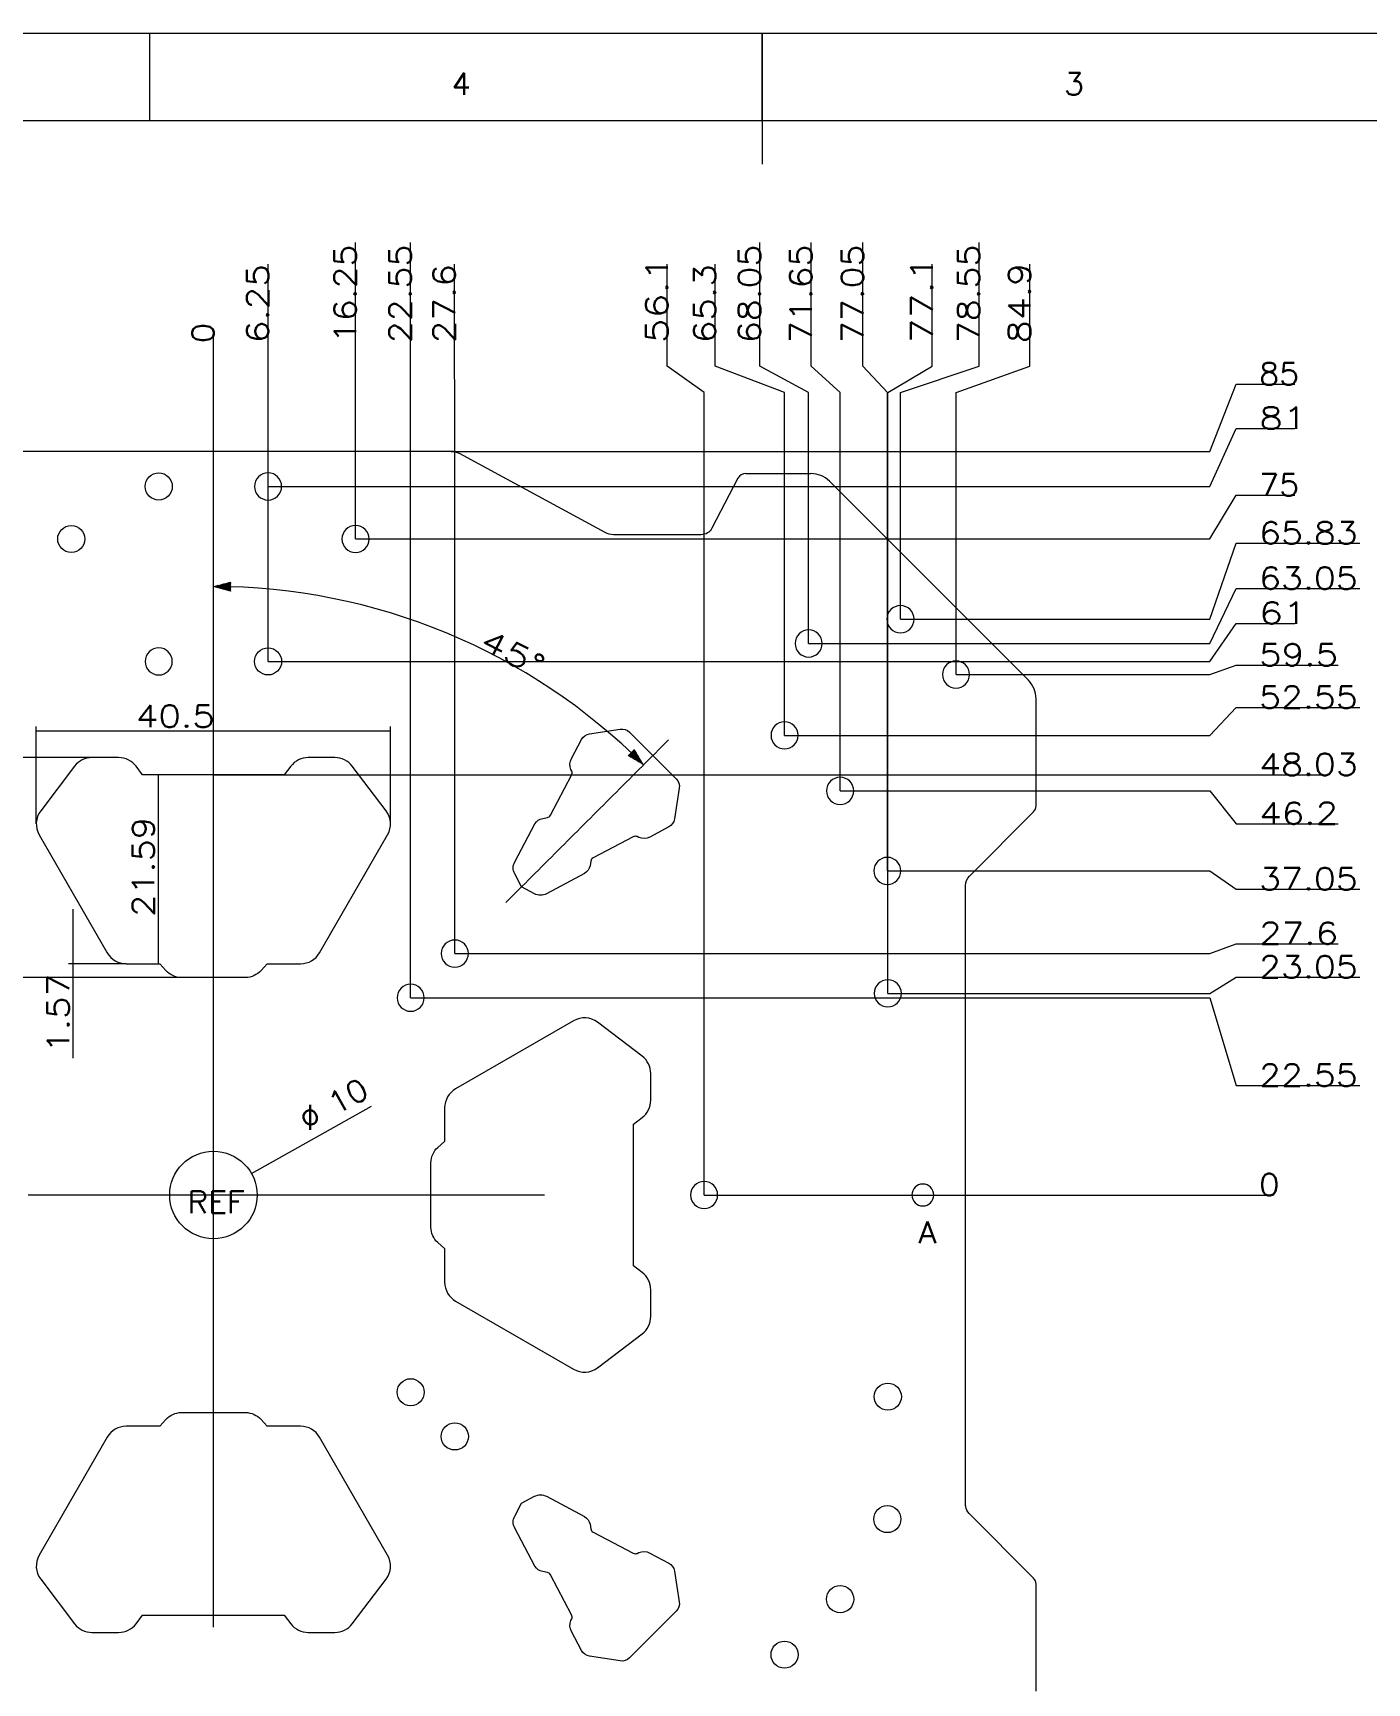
# Model space of a CAD drawing. Header units: millimetres. Extents: x 0 to 420, y 0 to 297.
# Drawn here: x 126.6 to 279.2, y 108.4 to 297 of the extents above; entities that cross this region are included whole.
import ezdxf

# ---------------------------------------------------------------- set-up
doc = ezdxf.new("R2010")
doc.units = ezdxf.units.MM
doc.layers.add('1', color=7, linetype='CONTINUOUS')
doc.styles.add('blockfont', font='simplex.shx')
doc.dimstyles.get("Standard").update_dxf_attribs({"dimtxt": 0.18, "dimasz": 0.18, "dimexe": 0.18, "dimexo": 0.0625, "dimgap": 0.09, "dimtad": 0, "dimtih": 1, "dimtoh": 1, "dimdec": 4, "dimzin": 0, "dimdsep": 46, "dimtxsty": 'Standard', "dimcen": 0.09, "dimadec": 0, "dimazin": 0, "dimtfac": 1, "dimtdec": 4, "dimtofl": 0, "dimtmove": 0, "dimatfit": 3, "dimfxl": 1, "dimtolj": 1, "dimtzin": 0, "dimarcsym": 0})

# ---------------------------------------------------------------- blocks, each defined once
blk = doc.blocks.new('DimnDraft3D11')
at = {"layer": '1', "color": 18, "linetype": 'CONTINUOUS', "lineweight": 13, "insert": (144.313093, 162.100478), "char_height": 2.5, "attachment_point": 7, "line_spacing_factor": 0.753012, "style": 'blockfont'}
blk.add_mtext('\\W1.0535;REF', dxfattribs=at)
blk = doc.blocks.new('DimnDraft3D2')
at = {"layer": '1', "color": 18, "linetype": 'CONTINUOUS', "lineweight": 13}
for p, q in [((261.204471, 249.15777), (264.204471, 256.844703)), ((264.204471, 256.844703), (270.902388, 256.844703)), ((174.462273, 249.15777), (261.204471, 249.15777))]:
    blk.add_line(p, q, dxfattribs=at)
at = {"layer": '1', "color": 18, "linetype": 'CONTINUOUS', "lineweight": 13, "insert": (266.829471, 256.787411), "char_height": 2.5, "attachment_point": 7, "line_spacing_factor": 0.753012, "style": 'blockfont'}
blk.add_mtext('\\W1.0642;85', dxfattribs=at)
blk = doc.blocks.new('DimnDraft3D3')
at = {"layer": '1', "color": 18, "linetype": 'CONTINUOUS', "lineweight": 13}
blk.add_line((140.960061, 212.190295), (140.960061, 190.596967), dxfattribs=at)
for points in [[(140.960061, 212.190295), (141.49596, 210.190297), (140.424163, 210.190293), (140.960061, 212.190295)], [(140.960061, 190.596967), (140.424163, 192.596965), (141.49596, 192.596969), (140.960061, 190.596967)]]:
    blk.add_solid(points, dxfattribs=at)
at = {"layer": '1', "color": 18, "linetype": 'CONTINUOUS', "lineweight": 13, "insert": (140.517353, 195.958735), "char_height": 2.5, "attachment_point": 7, "rotation": 90, "line_spacing_factor": 0.753012, "style": 'blockfont'}
blk.add_mtext('\\W1.1828;21.59', dxfattribs=at)
blk = doc.blocks.new('DimnDraft3D5')
at = {"layer": '1', "color": 18, "linetype": 'CONTINUOUS', "lineweight": 13}
for p, q in [((215.628876, 258.913859), (215.628876, 273.033651)), ((218.924026, 255.913859), (215.628876, 258.913859)), ((218.924026, 210.35777), (218.924026, 255.913859))]:
    blk.add_line(p, q, dxfattribs=at)
at = {"layer": '1', "color": 18, "linetype": 'CONTINUOUS', "lineweight": 13, "insert": (215.686167, 261.538859), "char_height": 2.5, "attachment_point": 7, "rotation": 90, "line_spacing_factor": 0.753012, "style": 'blockfont'}
blk.add_mtext('\\W1.1692;71.65', dxfattribs=at)
blk = doc.blocks.new('DimnDraft3D6')
at = {"layer": '1', "color": 18, "linetype": 'CONTINUOUS', "lineweight": 13}
for p, q in [((131.224719, 179.792431), (131.224719, 196.846967)), ((137.303378, 190.596967), (130.724719, 190.596967)), ((143.590999, 189.026986), (130.724719, 189.026986))]:
    blk.add_line(p, q, dxfattribs=at)
for points in [[(131.224719, 190.596967), (130.688821, 192.596965), (131.760618, 192.596969), (131.224719, 190.596967)], [(131.224719, 189.026986), (131.760618, 187.026988), (130.688821, 187.026984), (131.224719, 189.026986)]]:
    blk.add_solid(points, dxfattribs=at)
at = {"layer": '1', "color": 18, "linetype": 'CONTINUOUS', "lineweight": 13, "insert": (130.782011, 180.417431), "char_height": 2.5, "attachment_point": 7, "rotation": 90, "line_spacing_factor": 0.753012, "style": 'blockfont'}
blk.add_mtext('\\W1.2048;1.57', dxfattribs=at)
blk = doc.blocks.new('DimnDraft3D7')
at = {"layer": '1', "color": 18, "linetype": 'CONTINUOUS', "lineweight": 13}
for p, q in [((218.924026, 210.35777), (261.204471, 210.35777)), ((261.204471, 210.35777), (264.204471, 206.593426)), ((264.204471, 206.593426), (275.850305, 206.593426))]:
    blk.add_line(p, q, dxfattribs=at)
at = {"layer": '1', "color": 18, "linetype": 'CONTINUOUS', "lineweight": 13, "insert": (266.829471, 206.536134), "char_height": 2.5, "attachment_point": 7, "line_spacing_factor": 0.753012, "style": 'blockfont'}
blk.add_mtext('\\W1.2048;46.2', dxfattribs=at)
blk = doc.blocks.new('DimnDraft3D8')
at = {"layer": '1', "color": 18, "linetype": 'CONTINUOUS', "lineweight": 13}
blk.add_line((151.633788, 166.605722), (165.346959, 174.305497), dxfattribs=at)
blk.add_solid([(151.633788, 166.605722), (153.115321, 168.05218), (153.640066, 167.117626), (151.633788, 166.605722)], dxfattribs=at)
at = {"layer": '1', "color": 18, "linetype": 'CONTINUOUS', "lineweight": 13, "char_height": 2.5, "attachment_point": 7, "rotation": 29.31366854, "line_spacing_factor": 0.753012, "style": 'blockfont'}
for s, insert in [('\\W1.0642;10', (161.27283, 173.242427)), ('%%c', (158.020038, 171.416025))]:
    blk.add_mtext(s, dxfattribs=dict(at, insert=insert))
blk = doc.blocks.new('DimnDraft3D11-2')
at = {"layer": '1', "color": 18, "linetype": 'CONTINUOUS', "lineweight": 13}
for p, q in [((133.389442, 214.160557), (122.785979, 214.160557)), ((123.285979, 214.160557), (123.285979, 189.026986)), ((143.590999, 189.026986), (122.785979, 189.026986))]:
    blk.add_line(p, q, dxfattribs=at)
for points in [[(123.285979, 214.160557), (123.821877, 212.160559), (122.75008, 212.160556), (123.285979, 214.160557)], [(123.285979, 189.026986), (122.75008, 191.026984), (123.821877, 191.026988), (123.285979, 189.026986)]]:
    blk.add_solid(points, dxfattribs=at)
at = {"layer": '1', "color": 18, "linetype": 'CONTINUOUS', "lineweight": 13, "insert": (122.84327, 196.158876), "char_height": 2.5, "attachment_point": 7, "rotation": 90, "line_spacing_factor": 0.753012, "style": 'blockfont'}
blk.add_mtext('\\W1.1692;25.13', dxfattribs=at)
blk = doc.blocks.new('DimnDraft3D16')
at = {"layer": '1', "color": 18, "linetype": 'CONTINUOUS', "lineweight": 13}
for p, q in [((261.204471, 216.70777), (264.204471, 219.874268)), ((264.204471, 219.874268), (278.324263, 219.874268)), ((212.574026, 216.70777), (261.204471, 216.70777))]:
    blk.add_line(p, q, dxfattribs=at)
at = {"layer": '1', "color": 18, "linetype": 'CONTINUOUS', "lineweight": 13, "insert": (266.829471, 219.816976), "char_height": 2.5, "attachment_point": 7, "line_spacing_factor": 0.753012, "style": 'blockfont'}
blk.add_mtext('\\W1.1692;52.55', dxfattribs=at)
blk = doc.blocks.new('DimnDraft3D17')
at = {"layer": '1', "color": 18, "linetype": 'CONTINUOUS', "lineweight": 13}
for p, q in [((209.762558, 258.913859), (209.762558, 273.033651)), ((215.324026, 255.913859), (209.762558, 258.913859)), ((215.324026, 227.20777), (215.324026, 255.913859))]:
    blk.add_line(p, q, dxfattribs=at)
at = {"layer": '1', "color": 18, "linetype": 'CONTINUOUS', "lineweight": 13, "insert": (209.81985, 261.538859), "char_height": 2.5, "attachment_point": 7, "rotation": 90, "line_spacing_factor": 0.753012, "style": 'blockfont'}
blk.add_mtext('\\W1.1692;68.05', dxfattribs=at)
blk = doc.blocks.new('DimnDraft3D18')
at = {"layer": '1', "color": 18, "linetype": 'CONTINUOUS', "lineweight": 13}
for p, q in [((240.625416, 258.913859), (240.625416, 270.559693)), ((232.174026, 255.913859), (240.625416, 258.913859)), ((232.174026, 223.65777), (232.174026, 255.913859))]:
    blk.add_line(p, q, dxfattribs=at)
at = {"layer": '1', "color": 18, "linetype": 'CONTINUOUS', "lineweight": 13, "insert": (240.682707, 261.538859), "char_height": 2.5, "attachment_point": 7, "rotation": 90, "line_spacing_factor": 0.753012, "style": 'blockfont'}
blk.add_mtext('\\W1.2230;84.9', dxfattribs=at)
blk = doc.blocks.new('DimnDraft3D19')
at = {"layer": '1', "color": 18, "linetype": 'CONTINUOUS', "lineweight": 13}
for p, q in [((261.204471, 223.65777), (264.204471, 224.727257)), ((264.204471, 224.727257), (275.850305, 224.727257)), ((232.174026, 223.65777), (261.204471, 223.65777))]:
    blk.add_line(p, q, dxfattribs=at)
at = {"layer": '1', "color": 18, "linetype": 'CONTINUOUS', "lineweight": 13, "insert": (266.829471, 224.669965), "char_height": 2.5, "attachment_point": 7, "line_spacing_factor": 0.753012, "style": 'blockfont'}
blk.add_mtext('\\W1.2048;59.5', dxfattribs=at)
blk = doc.blocks.new('DimnDraft3D20')
at = {"layer": '1', "color": 18, "linetype": 'CONTINUOUS', "lineweight": 13}
blk.add_line((153.524026, 245.15777), (153.524026, 270.559693), dxfattribs=at)
at = {"layer": '1', "color": 18, "linetype": 'CONTINUOUS', "lineweight": 13, "insert": (153.581318, 261.538859), "char_height": 2.5, "attachment_point": 7, "rotation": 90, "line_spacing_factor": 0.753012, "style": 'blockfont'}
blk.add_mtext('\\W1.2048;6.25', dxfattribs=at)
blk = doc.blocks.new('DimnDraft3D21')
at = {"layer": '1', "color": 18, "linetype": 'CONTINUOUS', "lineweight": 13}
for p, q in [((261.204471, 229.986548), (264.204471, 238.657988)), ((264.204471, 238.657988), (278.324263, 238.657988)), ((225.824026, 229.986548), (261.204471, 229.986548))]:
    blk.add_line(p, q, dxfattribs=at)
at = {"layer": '1', "color": 18, "linetype": 'CONTINUOUS', "lineweight": 13, "insert": (266.829471, 238.600696), "char_height": 2.5, "attachment_point": 7, "line_spacing_factor": 0.753012, "style": 'blockfont'}
blk.add_mtext('\\W1.1692;65.83', dxfattribs=at)
blk = doc.blocks.new('DimnDraft3D22')
at = {"layer": '1', "color": 18, "linetype": 'CONTINUOUS', "lineweight": 13}
for p, q in [((169.824026, 186.70777), (261.204471, 186.70777)), ((261.204471, 186.70777), (264.204471, 176.658906)), ((264.204471, 176.658906), (278.324263, 176.658906))]:
    blk.add_line(p, q, dxfattribs=at)
at = {"layer": '1', "color": 18, "linetype": 'CONTINUOUS', "lineweight": 13, "insert": (266.829471, 176.601614), "char_height": 2.5, "attachment_point": 7, "line_spacing_factor": 0.753012, "style": 'blockfont'}
blk.add_mtext('\\W1.1692;22.55', dxfattribs=at)
blk = doc.blocks.new('DimnDraft3D23')
at = {"layer": '1', "color": 18, "linetype": 'CONTINUOUS', "lineweight": 13}
blk.add_line((169.824026, 186.70777), (169.824026, 273.033651), dxfattribs=at)
at = {"layer": '1', "color": 18, "linetype": 'CONTINUOUS', "lineweight": 13, "insert": (169.881318, 261.538859), "char_height": 2.5, "attachment_point": 7, "rotation": 90, "line_spacing_factor": 0.753012, "style": 'blockfont'}
blk.add_mtext('\\W1.1692;22.55', dxfattribs=at)
blk = doc.blocks.new('DimnDraft3D24')
at = {"layer": '1', "color": 18, "linetype": 'CONTINUOUS', "lineweight": 13}
for p, q in [((261.204471, 239.15777), (264.204471, 244.15777)), ((264.204471, 244.15777), (270.902388, 244.15777)), ((163.524026, 239.15777), (261.204471, 239.15777))]:
    blk.add_line(p, q, dxfattribs=at)
at = {"layer": '1', "color": 18, "linetype": 'CONTINUOUS', "lineweight": 13, "insert": (266.829471, 244.100478), "char_height": 2.5, "attachment_point": 7, "line_spacing_factor": 0.753012, "style": 'blockfont'}
blk.add_mtext('\\W1.0642;75', dxfattribs=at)
blk = doc.blocks.new('DimnDraft3D25')
at = {"layer": '1', "color": 18, "linetype": 'CONTINUOUS', "lineweight": 13}
blk.add_line((163.524026, 239.15777), (163.524026, 273.033651), dxfattribs=at)
at = {"layer": '1', "color": 18, "linetype": 'CONTINUOUS', "lineweight": 13, "insert": (163.581318, 261.538859), "char_height": 2.5, "attachment_point": 7, "rotation": 90, "line_spacing_factor": 0.753012, "style": 'blockfont'}
blk.add_mtext('\\W1.1692;16.25', dxfattribs=at)
blk = doc.blocks.new('DimnDraft3D26')
at = {"layer": '1', "color": 18, "linetype": 'CONTINUOUS', "lineweight": 13}
for p, q in [((174.85005, 258.913859), (174.85005, 270.559693)), ((174.874026, 255.913859), (174.85005, 258.913859)), ((174.874026, 191.75777), (174.874026, 255.913859))]:
    blk.add_line(p, q, dxfattribs=at)
at = {"layer": '1', "color": 18, "linetype": 'CONTINUOUS', "lineweight": 13, "insert": (174.907342, 261.538859), "char_height": 2.5, "attachment_point": 7, "rotation": 90, "line_spacing_factor": 0.753012, "style": 'blockfont'}
blk.add_mtext('\\W1.2048;27.6', dxfattribs=at)
blk = doc.blocks.new('DimnDraft3D27')
at = {"layer": '1', "color": 18, "linetype": 'CONTINUOUS', "lineweight": 13}
for p, q in [((234.814311, 258.913859), (234.814311, 273.033651)), ((225.824026, 255.913859), (234.814311, 258.913859)), ((225.824026, 229.986548), (225.824026, 255.913859))]:
    blk.add_line(p, q, dxfattribs=at)
at = {"layer": '1', "color": 18, "linetype": 'CONTINUOUS', "lineweight": 13, "insert": (234.871603, 261.538859), "char_height": 2.5, "attachment_point": 7, "rotation": 90, "line_spacing_factor": 0.753012, "style": 'blockfont'}
blk.add_mtext('\\W1.1692;78.55', dxfattribs=at)
blk = doc.blocks.new('DimnDraft3D28')
at = {"layer": '1', "color": 18, "linetype": 'CONTINUOUS', "lineweight": 13}
for p, q in [((261.204471, 191.75777), (264.204471, 192.878257)), ((264.204471, 192.878257), (275.850305, 192.878257)), ((174.874026, 191.75777), (261.204471, 191.75777))]:
    blk.add_line(p, q, dxfattribs=at)
at = {"layer": '1', "color": 18, "linetype": 'CONTINUOUS', "lineweight": 13, "insert": (266.829471, 192.820965), "char_height": 2.5, "attachment_point": 7, "line_spacing_factor": 0.753012, "style": 'blockfont'}
blk.add_mtext('\\W1.2048;27.6', dxfattribs=at)
blk = doc.blocks.new('DimnDraft3D29')
at = {"layer": '1', "color": 18, "linetype": 'CONTINUOUS', "lineweight": 13}
for p, q in [((229.449848, 258.913859), (229.449848, 270.559693)), ((224.374026, 255.913859), (229.449848, 258.913859)), ((224.374026, 187.20777), (224.374026, 255.913859))]:
    blk.add_line(p, q, dxfattribs=at)
at = {"layer": '1', "color": 18, "linetype": 'CONTINUOUS', "lineweight": 13, "insert": (229.507139, 261.538859), "char_height": 2.5, "attachment_point": 7, "rotation": 90, "line_spacing_factor": 0.753012, "style": 'blockfont'}
blk.add_mtext('\\W1.3233;77.1', dxfattribs=at)
blk = doc.blocks.new('DimnDraft3D30')
at = {"layer": '1', "color": 18, "linetype": 'CONTINUOUS', "lineweight": 13}
for p, q in [((224.324026, 201.20777), (261.204471, 201.20777)), ((261.204471, 201.20777), (264.204471, 199.110633)), ((264.204471, 199.110633), (278.324263, 199.110633))]:
    blk.add_line(p, q, dxfattribs=at)
at = {"layer": '1', "color": 18, "linetype": 'CONTINUOUS', "lineweight": 13, "insert": (266.829471, 199.053342), "char_height": 2.5, "attachment_point": 7, "line_spacing_factor": 0.753012, "style": 'blockfont'}
blk.add_mtext('\\W1.1692;37.05', dxfattribs=at)
blk = doc.blocks.new('DimnDraft3D31')
at = {"layer": '1', "color": 18, "linetype": 'CONTINUOUS', "lineweight": 13}
for p, q in [((261.204471, 187.20777), (264.204471, 189.051213)), ((264.204471, 189.051213), (278.324263, 189.051213)), ((224.374026, 187.20777), (261.204471, 187.20777))]:
    blk.add_line(p, q, dxfattribs=at)
at = {"layer": '1', "color": 18, "linetype": 'CONTINUOUS', "lineweight": 13, "insert": (266.829471, 188.993921), "char_height": 2.5, "attachment_point": 7, "line_spacing_factor": 0.753012, "style": 'blockfont'}
blk.add_mtext('\\W1.1692;23.05', dxfattribs=at)
blk = doc.blocks.new('DimnDraft3D32')
at = {"layer": '1', "color": 18, "linetype": 'CONTINUOUS', "lineweight": 13}
for p, q in [((261.204471, 227.20777), (264.204471, 233.483716)), ((264.204471, 233.483716), (278.324263, 233.483716)), ((215.324026, 227.20777), (261.204471, 227.20777))]:
    blk.add_line(p, q, dxfattribs=at)
at = {"layer": '1', "color": 18, "linetype": 'CONTINUOUS', "lineweight": 13, "insert": (266.829471, 233.426425), "char_height": 2.5, "attachment_point": 7, "line_spacing_factor": 0.753012, "style": 'blockfont'}
blk.add_mtext('\\W1.1692;63.05', dxfattribs=at)
blk = doc.blocks.new('DimnDraft3D33')
at = {"layer": '1', "color": 18, "linetype": 'CONTINUOUS', "lineweight": 13}
for p, q in [((221.525316, 258.913859), (221.525316, 273.033651)), ((224.324026, 255.913859), (221.525316, 258.913859)), ((224.324026, 201.20777), (224.324026, 255.913859))]:
    blk.add_line(p, q, dxfattribs=at)
at = {"layer": '1', "color": 18, "linetype": 'CONTINUOUS', "lineweight": 13, "insert": (221.582608, 261.538859), "char_height": 2.5, "attachment_point": 7, "rotation": 90, "line_spacing_factor": 0.753012, "style": 'blockfont'}
blk.add_mtext('\\W1.1692;77.05', dxfattribs=at)
blk = doc.blocks.new('DimnDraft3D34')
at = {"layer": '1', "color": 18, "linetype": 'CONTINUOUS', "lineweight": 13}
for p, q in [((261.204471, 225.15777), (264.204471, 229.503507)), ((264.204471, 229.503507), (270.902388, 229.503507)), ((153.524026, 225.15777), (261.204471, 225.15777))]:
    blk.add_line(p, q, dxfattribs=at)
at = {"layer": '1', "color": 18, "linetype": 'CONTINUOUS', "lineweight": 13, "insert": (266.829471, 229.446216), "char_height": 2.5, "attachment_point": 7, "line_spacing_factor": 0.753012, "style": 'blockfont'}
blk.add_mtext('\\W1.2702;61', dxfattribs=at)
blk = doc.blocks.new('DimnDraft3D35')
at = {"layer": '1', "color": 18, "linetype": 'CONTINUOUS', "lineweight": 13}
for p, q in [((261.204471, 245.15777), (264.204471, 251.787618)), ((264.204471, 251.787618), (270.902388, 251.787618)), ((153.524026, 245.15777), (261.204471, 245.15777))]:
    blk.add_line(p, q, dxfattribs=at)
at = {"layer": '1', "color": 18, "linetype": 'CONTINUOUS', "lineweight": 13, "insert": (266.829471, 251.730326), "char_height": 2.5, "attachment_point": 7, "line_spacing_factor": 0.753012, "style": 'blockfont'}
blk.add_mtext('\\W1.2702;81', dxfattribs=at)
blk = doc.blocks.new('DimnDraft3D36')
at = {"layer": '1', "color": 18, "linetype": 'CONTINUOUS', "lineweight": 13}
blk.add_line((153.524026, 225.15777), (153.524026, 270.559693), dxfattribs=at)
at = {"layer": '1', "color": 18, "linetype": 'CONTINUOUS', "lineweight": 13, "insert": (153.581318, 261.538859), "char_height": 2.5, "attachment_point": 7, "rotation": 90, "line_spacing_factor": 0.753012, "style": 'blockfont'}
blk.add_mtext('\\W1.2048;6.25', dxfattribs=at)
blk = doc.blocks.new('DimnDraft3D37')
at = {"layer": '1', "color": 18, "linetype": 'CONTINUOUS', "lineweight": 13}
for p, q in [((204.627133, 258.913859), (204.627133, 270.559693)), ((212.574026, 255.913859), (204.627133, 258.913859)), ((212.574026, 216.70777), (212.574026, 255.913859))]:
    blk.add_line(p, q, dxfattribs=at)
at = {"layer": '1', "color": 18, "linetype": 'CONTINUOUS', "lineweight": 13, "insert": (204.684425, 261.538859), "char_height": 2.5, "attachment_point": 7, "rotation": 90, "line_spacing_factor": 0.753012, "style": 'blockfont'}
blk.add_mtext('\\W1.2048;65.3', dxfattribs=at)
blk = doc.blocks.new('DimnDraft3D38')
at = {"layer": '1', "color": 18, "linetype": 'CONTINUOUS', "lineweight": 13}
for p, q in [((127.022031, 206.574655), (127.022031, 217.703818)), ((127.022031, 217.203818), (167.526021, 217.203818)), ((167.526021, 206.574655), (167.526021, 217.703818))]:
    blk.add_line(p, q, dxfattribs=at)
for points in [[(127.022031, 217.203818), (129.022029, 217.739717), (129.022033, 216.66792), (127.022031, 217.203818)], [(167.526021, 217.203818), (165.526023, 216.66792), (165.526019, 217.739717), (167.526021, 217.203818)]]:
    blk.add_solid(points, dxfattribs=at)
at = {"layer": '1', "color": 18, "linetype": 'CONTINUOUS', "lineweight": 13, "insert": (138.403486, 217.646527), "char_height": 2.5, "attachment_point": 7, "line_spacing_factor": 0.753012, "style": 'blockfont'}
blk.add_mtext('\\W1.2048;40.5', dxfattribs=at)
blk = doc.blocks.new('DimnDraft3D39')
at = {"layer": '1', "color": 18, "linetype": 'CONTINUOUS', "lineweight": 13}
for p, q in [((199.16565, 258.913859), (199.16565, 270.559693)), ((203.374026, 255.913859), (199.16565, 258.913859)), ((203.374026, 164.15777), (203.374026, 255.913859))]:
    blk.add_line(p, q, dxfattribs=at)
at = {"layer": '1', "color": 18, "linetype": 'CONTINUOUS', "lineweight": 13, "insert": (199.222942, 261.538859), "char_height": 2.5, "attachment_point": 7, "rotation": 90, "line_spacing_factor": 0.753012, "style": 'blockfont'}
blk.add_mtext('\\W1.3233;56.1', dxfattribs=at)
blk = doc.blocks.new('DimnDraft3D40')
at = {"layer": '1', "color": 18, "linetype": 'CONTINUOUS', "lineweight": 13}
blk.add_line((203.374026, 164.15777), (268.42843, 164.15777), dxfattribs=at)
at = {"layer": '1', "color": 18, "linetype": 'CONTINUOUS', "lineweight": 13, "insert": (266.829471, 164.100478), "char_height": 2.5, "attachment_point": 7, "line_spacing_factor": 0.753012, "style": 'blockfont'}
blk.add_mtext('\\W1.0809;0', dxfattribs=at)

msp = doc.modelspace()

# ---------------------------------------------------------------- hatches: boundary and pattern name
at = {"layer": '1', "linetype": 'CONTINUOUS', "lineweight": 13}
h = msp.add_hatch(dxfattribs=at)
h.set_pattern_fill('ANSI31', color=18, scale=0.02, style=0)
h.paths.add_polyline_path([(147.274022, 233.715311), (149.27782, 234.236821), (149.27012, 233.165052)], flags=0)
h = msp.add_hatch(dxfattribs=at)
h.set_pattern_fill('ANSI31', color=18, scale=0.02, style=0)
h.paths.add_polyline_path([(196.458637, 213.34238), (194.658092, 214.36474), (195.410497, 215.128045)], flags=0)

# ---------------------------------------------------------------- linework, layer by layer
at = {"layer": '1', "color": 163, "linetype": 'CONTINUOUS', "lineweight": 18}
for p, q in [((0, 297), (420, 297)), ((140, 287), (140, 297)), ((210, 287), (210, 297)), ((210, 297), (210, 282)), ((10, 287), (410, 287))]:
    msp.add_line(p, q, dxfattribs=at)
at = {"layer": '1', "color": 18, "linetype": 'CONTINUOUS', "lineweight": 13}
for p, q in [((147.274024, 212.190295), (147.274024, 262.540958)), ((147.274024, 214.276752), (147.274021, 234.215311)), ((147.274024, 212.190295), (274.503833, 212.190295))]:
    msp.add_line(p, q, dxfattribs=at)
at = {"layer": '1', "color": 155, "linetype": 'CONTINUOUS', "lineweight": 18}
for p, q in [((174.462273, 249.15777), (120.085779, 249.15777)), ((192.062235, 239.878904), (175.416481, 248.915464)), ((207.246821, 246.098296), (204.275348, 240.390149)), ((208.133832, 246.636548), (215.581385, 246.636548)), ((240.445346, 223.015227), (217.702706, 245.757868)), ((203.033533, 239.636597), (193.016443, 239.636597)), ((241.324026, 208.651994), (241.324026, 220.893907)), ((190.267246, 216.872206), (193.785624, 217.421241)), ((194.862235, 217.070072), (200.186328, 211.745979)), ((188.201339, 214.060544), (189.357266, 216.225828)), ((131.399437, 213.173792), (127.532026, 208.08789)), ((136.4322, 214.160557), (133.389442, 214.160557)), ((139.16717, 212.190295), (138.425042, 213.170055)), ((156.12301, 213.170055), (155.380881, 212.190295)), ((161.15861, 214.160557), (158.115852, 214.160557)), ((167.016026, 208.08789), (163.148615, 213.173792)), ((155.380881, 212.190295), (139.16717, 212.190295)), ((185.806461, 207.569624), (188.224593, 212.160733)), ((188.240525, 212.593594), (188.151347, 212.798103)), ((200.537497, 210.669368), (199.988463, 207.15099)), ((233.708729, 200.599424), (241.032243, 207.946)), ((181.721887, 202.235041), (184.040913, 206.573134)), ((184.919767, 207.213689), (185.45348, 207.310688)), ((199.342084, 206.24101), (197.1768, 205.085083)), ((127.356968, 205.324655), (135.138314, 191.846967)), ((159.409738, 191.846967), (167.191084, 205.324655)), ((195.276989, 205.108337), (190.68588, 202.690205)), ((195.914359, 205.035091), (195.70985, 205.124269)), ((190.426945, 202.337224), (190.329945, 201.803511)), ((182.507186, 199.390929), (181.720366, 200.870721)), ((189.68939, 200.924657), (185.351297, 198.605631)), ((183.986977, 198.60411), (182.507186, 199.390929)), ((233.271056, 199.013072), (233.271056, 199.540432)), ((233.271074, 128.767787), (233.271056, 199.013072)), ((137.303378, 190.596967), (141.144001, 190.596967)), ((141.830277, 189.820594), (141.144001, 190.596967)), ((153.404051, 190.596967), (152.717775, 189.820594)), ((153.404051, 190.596967), (157.244674, 190.596967)), ((150.957052, 189.026986), (143.590999, 189.026986)), ((188.440911, 184.074828), (174.963223, 176.293481)), ((196.290049, 180.032359), (191.204146, 183.899769)), ((197.276814, 174.999595), (197.276814, 178.042354)), ((173.713223, 174.128418), (173.713223, 170.287795)), ((195.306551, 172.264625), (196.286311, 173.006754)), ((195.306551, 156.050914), (195.306551, 172.264625)), ((172.93685, 169.601519), (173.713223, 170.287795)), ((172.143242, 160.474743), (172.143242, 167.840796)), ((173.713223, 158.027745), (172.93685, 158.714021)), ((173.713223, 158.027745), (173.713223, 154.187121)), ((196.286311, 155.308785), (195.306551, 156.050914)), ((197.276814, 150.273185), (197.276814, 153.315944)), ((174.963223, 152.022058), (188.440911, 144.240711)), ((191.204146, 144.41577), (196.290049, 148.28318)), ((141.144001, 137.718572), (137.303378, 137.718572)), ((141.144001, 137.718572), (141.830277, 138.494946)), ((143.590999, 139.288553), (150.957052, 139.288553)), ((152.717775, 138.494946), (153.404051, 137.718572)), ((157.244674, 137.718572), (153.404051, 137.718572)), ((135.138314, 136.468572), (127.356968, 122.990885)), ((167.191084, 122.990885), (159.409738, 136.468572)), ((181.720366, 127.444818), (182.507186, 128.92461)), ((182.507186, 128.92461), (183.986977, 129.711429)), ((185.351297, 129.709908), (189.68939, 127.390882)), ((190.329945, 126.512029), (190.426945, 125.978316)), ((241.032243, 120.369539), (233.708729, 127.716115)), ((184.040913, 121.742405), (181.721887, 126.080498)), ((190.68588, 125.625334), (195.276989, 123.207202)), ((195.70985, 123.19127), (195.914359, 123.280448)), ((197.1768, 123.230457), (199.342084, 122.074529)), ((185.45348, 121.004851), (184.919767, 121.10185)), ((188.224593, 116.154806), (185.806461, 120.745915)), ((199.988463, 121.16455), (200.537497, 117.646171)), ((127.532026, 120.22765), (131.399437, 115.141747)), ((163.148615, 115.141747), (167.016026, 120.22765)), ((241.324026, 107.421632), (241.324026, 119.663545)), ((138.425042, 115.145484), (139.16717, 116.125244)), ((139.16717, 116.125244), (155.380881, 116.125244)), ((155.380881, 116.125244), (156.12301, 115.145484)), ((188.151347, 115.517437), (188.240525, 115.721946)), ((200.186328, 116.569561), (194.862235, 111.245468)), ((133.389442, 114.154982), (136.4322, 114.154982)), ((158.115852, 114.154982), (161.15861, 114.154982)), ((189.357266, 112.089711), (188.201339, 114.254996)), ((193.785624, 110.894298), (190.267246, 111.443333))]:
    msp.add_line(p, q, dxfattribs=at)
at = {"layer": '1', "color": 163, "linetype": 'CONTINUOUS', "lineweight": 18}
for points in [[(180.70551, 197.589254), (181.077229, 197.960973), (181.448948, 198.332692), (181.820667, 198.704411), (182.192386, 199.076129), (182.564104, 199.447848), (182.935823, 199.819567), (183.307542, 200.191286), (183.679261, 200.563005), (184.05098, 200.934724), (184.422699, 201.306442), (184.794417, 201.678161), (185.166136, 202.04988), (185.537855, 202.421599), (185.909574, 202.793318), (186.281293, 203.165036), (186.653012, 203.536755), (187.02473, 203.908474), (187.396449, 204.280193), (187.768168, 204.651912), (188.139887, 205.023631), (188.511606, 205.395349), (188.883325, 205.767068), (189.255043, 206.138787), (189.626762, 206.510506), (189.998481, 206.882225), (190.3702, 207.253944), (190.741919, 207.625662), (191.113637, 207.997381), (191.485356, 208.3691), (191.857075, 208.740819), (192.228794, 209.112538), (192.600513, 209.484257), (192.972232, 209.855975), (193.34395, 210.227694), (193.715669, 210.599413), (194.087388, 210.971132), (194.459107, 211.342851), (194.830826, 211.714569), (195.202545, 212.086288), (195.574263, 212.458007), (195.945982, 212.829726), (196.317701, 213.201445), (196.68942, 213.573164), (197.061139, 213.944882), (197.432858, 214.316601), (197.804576, 214.68832), (198.176295, 215.060039), (198.548014, 215.431758), (198.919733, 215.803477), (199.291452, 216.175195)], [(147.274037, 114.771447), (147.274036, 116.761553), (147.274036, 118.751659), (147.274036, 120.741765), (147.274036, 122.731871), (147.274035, 124.721977), (147.274035, 126.712083), (147.274035, 128.70219), (147.274035, 130.692296), (147.274034, 132.682402), (147.274034, 134.672508), (147.274034, 136.662614), (147.274034, 138.65272), (147.274033, 140.642826), (147.274033, 142.632932), (147.274033, 144.623038), (147.274033, 146.613144), (147.274032, 148.603251), (147.274032, 150.593357), (147.274032, 152.583463), (147.274032, 154.573569), (147.274031, 156.563675), (147.274031, 158.553781), (147.274031, 160.543887), (147.274031, 162.533993), (147.27403, 164.524099), (147.27403, 166.514205), (147.27403, 168.504312), (147.27403, 170.494418), (147.274029, 172.484524), (147.274029, 174.47463), (147.274029, 176.464736), (147.274029, 178.454842), (147.274028, 180.444948), (147.274028, 182.435054), (147.274028, 184.42516), (147.274028, 186.415267), (147.274027, 188.405373), (147.274027, 190.395479), (147.274027, 192.385585), (147.274026, 194.375691), (147.274026, 196.365797), (147.274026, 198.355903), (147.274026, 200.346009), (147.274025, 202.336115), (147.274025, 204.326221), (147.274025, 206.316328), (147.274025, 208.306434), (147.274024, 210.29654), (147.274024, 212.286646), (147.274024, 214.276752)], [(185.126377, 164.15777), (183.612283, 164.15777), (182.098189, 164.15777), (180.584095, 164.15777), (179.070001, 164.15777), (177.555907, 164.15777), (176.041813, 164.15777), (174.527719, 164.15777), (173.013625, 164.15777), (171.499531, 164.15777), (169.985437, 164.15777), (168.471342, 164.15777), (166.957248, 164.15777), (165.443154, 164.15777), (163.92906, 164.15777), (162.414966, 164.15777), (160.900872, 164.15777), (159.386778, 164.15777), (157.872684, 164.15777), (156.35859, 164.15777), (154.844496, 164.15777), (153.330402, 164.15777), (151.816308, 164.15777), (150.302214, 164.15777), (148.78812, 164.15777), (147.274026, 164.15777), (145.759932, 164.15777), (144.245838, 164.15777), (142.731744, 164.15777), (141.21765, 164.15777), (139.703556, 164.15777), (138.189462, 164.15777), (136.675368, 164.15777), (135.161274, 164.15777), (133.647179, 164.15777), (132.133085, 164.15777), (130.618991, 164.15777), (129.104897, 164.15777), (127.590803, 164.15777), (126.076709, 164.15777)]]:
    msp.add_lwpolyline(points, dxfattribs=at)
at = {"layer": '1', "color": 155, "linetype": 'CONTINUOUS', "lineweight": 18}
for centre, radius in [((141.024026, 245.15777), 1.55), ((131.024026, 239.15777), 1.55), ((153.524026, 225.15777), 1.55), ((147.274026, 164.15777), 5), ((169.824026, 141.60777), 1.55), ((224.374026, 141.10777), 1.55), ((174.874026, 136.55777), 1.55), ((224.324026, 127.10777), 1.55), ((218.924026, 117.95777), 1.55), ((212.574026, 111.60777), 1.55)]:
    msp.add_circle(centre, radius, dxfattribs=at)
at = {"layer": '1', "color": 155, "linetype": 'CONTINUOUS', "lineweight": 18, "extrusion": (0, 0, -1)}
for centre, radius in [((-153.524026, 245.15777), 1.55), ((-163.524026, 239.15777), 1.55), ((-225.824026, 229.986548), 1.55), ((-215.324026, 227.20777), 1.55), ((-141.024026, 225.15777), 1.55), ((-232.174026, 223.65777), 1.55), ((-212.574026, 216.70777), 1.55), ((-218.924026, 210.35777), 1.55), ((-224.324026, 201.20777), 1.55), ((-174.874026, 191.75777), 1.55), ((-224.374026, 187.20777), 1.55), ((-169.824026, 186.70777), 1.55), ((-203.374026, 164.15777), 1.55), ((-228.37766, 164.15777), 1.25)]:
    msp.add_circle(centre, radius, dxfattribs=at)
at = {"layer": '1', "color": 155, "linetype": 'CONTINUOUS', "lineweight": 18}
for centre, radius, start, end in [((174.462273, 247.15777), 2, 61.503582, 90), ((208.133832, 245.636548), 1, 90, 152.5), ((215.581385, 243.636548), 3, 45, 90), ((238.324026, 220.893907), 3, 360, 45), ((133.389442, 211.660557), 2.5, 90, 142.75), ((136.4322, 211.660557), 2.5, 37.142468, 90), ((158.115852, 211.660557), 2.5, 90, 142.857532), ((161.15861, 211.660557), 2.5, 37.25, 90), ((187.782204, 212.393739), 0.5, 332.224274, 23.559981), ((129.522031, 206.574655), 2.5, 142.75, 210), ((165.026021, 206.574655), 2.5, 330, 37.25), ((185.364072, 207.80263), 0.5, 280.300787, 332.224274), ((240.324026, 208.651994), 1, 315.090072, 0), ((195.509995, 204.665948), 0.5, 66.440019, 117.775726), ((190.918886, 202.247816), 0.5, 117.775726, 169.699213), ((137.303378, 193.096967), 2.5, 210, 270), ((157.244674, 193.096967), 2.5, 270, 330), ((189.690911, 181.909764), 2.5, 52.75, 120), ((194.776814, 178.042354), 2.5, 360, 52.75), ((176.213223, 174.128418), 2.5, 120, 180), ((194.776814, 174.999595), 2.5, 307.142468, 360), ((194.776814, 153.315944), 2.5, 360, 52.857532), ((176.213223, 154.187121), 2.5, 180, 240), ((194.776814, 150.273185), 2.5, 307.25, 360), ((189.690911, 146.405775), 2.5, 240, 307.25), ((137.303378, 135.218572), 2.5, 90, 150), ((157.244674, 135.218572), 2.5, 30, 90), ((190.918886, 126.067724), 0.5, 190.300787, 242.224274), ((129.522031, 121.740885), 2.5, 150, 217.25), ((165.026021, 121.740885), 2.5, 322.75, 30), ((195.509995, 123.649591), 0.5, 242.224274, 293.559981), ((185.364072, 120.51291), 0.5, 27.775726, 79.699213), ((240.324026, 119.663545), 1, 0, 44.909928), ((133.389442, 116.654982), 2.5, 217.25, 270), ((136.4322, 116.654982), 2.5, 270, 322.857532), ((158.115852, 116.654982), 2.5, 217.142468, 270), ((161.15861, 116.654982), 2.5, 270, 322.75), ((187.782204, 115.9218), 0.5, 336.440019, 27.775726)]:
    msp.add_arc(centre, radius, start, end, dxfattribs=at)
at = {"layer": '1', "color": 155, "linetype": 'CONTINUOUS', "lineweight": 18, "extrusion": (0, 0, -1)}
for centre, radius, start, end in [((-193.016443, 241.636597), 2, 270, 298.496418), ((-203.033533, 241.036597), 1.4, 207.5, 270), ((-193.978352, 216.186188), 1.25, 81.130657, 135), ((-190.459973, 215.637153), 1.25, 28.09533, 81.130657), ((-189.480478, 213.377681), 1.45, 336.440019, 28.09533), ((-199.302444, 210.862095), 1.25, 135, 188.869343), ((-185.143287, 205.983836), 1.25, 28.12774, 79.699213), ((-198.753409, 207.343717), 1.25, 188.869343, 241.90467), ((-196.493937, 206.364222), 1.45, 241.90467, 293.559981), ((-183.00064, 201.551455), 1.45, 332, 28.12774), ((-189.100092, 202.02703), 1.25, 190.300787, 241.87226), ((-234.771056, 199.540432), 1.5, 0, 44.909928), ((-184.667711, 199.884384), 1.45, 241.87226, 298), ((-143.590999, 191.376986), 2.35, 270, 318.524894), ((-150.957052, 191.376986), 2.35, 221.475106, 270), ((-174.493242, 167.840796), 2.35, 0, 48.524894), ((-174.493242, 160.474743), 2.35, 311.475106, 0), ((-143.590999, 136.938553), 2.35, 41.475106, 90), ((-150.957052, 136.938553), 2.35, 90, 138.524894), ((-184.667711, 128.431155), 1.45, 62, 118.12774), ((-234.771056, 128.775107), 1.5, 351.293071, 359.720385), ((-234.854638, 128.815761), 1.589011, 317.823649, 350.300264), ((-183.00064, 126.764085), 1.45, 331.87226, 28), ((-189.100092, 126.288509), 1.25, 118.12774, 169.699213), ((-234.771056, 128.775107), 1.5, 315.090072, 316.830843), ((-196.493937, 121.951317), 1.45, 66.440019, 118.09533), ((-185.143287, 122.331704), 1.25, 280.300787, 331.87226), ((-198.753409, 120.971823), 1.25, 118.09533, 171.130657), ((-199.302444, 117.453444), 1.25, 171.130657, 225), ((-189.480478, 114.937859), 1.45, 331.90467, 23.559981), ((-190.459973, 112.678386), 1.25, 278.869343, 331.90467), ((-193.978352, 112.129351), 1.25, 225, 278.869343)]:
    msp.add_arc(centre, radius, start, end, dxfattribs=at)
at = {"layer": '1', "color": 18, "linetype": 'CONTINUOUS', "lineweight": 13}
msp.add_arc((147.27403, 164.157774), 69.557537, 45, 90.000007, dxfattribs=at)

# ---------------------------------------------------------------- block references
at = {"layer": '1', "color": 18, "linetype": 'CONTINUOUS', "lineweight": 25}
msp.add_blockref('DimnDraft3D11', (0, 0), dxfattribs=at)

# ---------------------------------------------------------------- texts
at = {"layer": '1', "color": 18, "linetype": 'CONTINUOUS', "lineweight": 13, "char_height": 2.5, "attachment_point": 7, "line_spacing_factor": 0.753012, "style": 'blockfont'}
for s, insert in [('\\W1.0208;4', (174.513021, 289.942708)), ('\\W1.0809;3', (244.513021, 289.942708)), ('\\W1.1692;48.03', (266.829471, 212.133004)), ('\\W1.0809;A\\P ', (227.866277, 155.494815))]:
    msp.add_mtext(s, dxfattribs=dict(at, insert=insert))
for s, insert, rotation in [('\\W1.0809;0', (147.331316, 261.538859), 90), ('\\W1.3781;45%%d', (177.52053, 226.752771), 332.85529819)]:
    msp.add_mtext(s, dxfattribs=dict(at, insert=insert, rotation=rotation))

# ---------------------------------------------------------------- dimensions: what is measured, and where the dimension line sits
at = {"layer": '1', "color": 18, "linetype": 'CONTINUOUS', "lineweight": 25}
for feature_location, offset, dtype, text, picture, middle in [((218.924026, 210.35777), (-3.29515, 62.675881), 1, '\\C18;71.65', 'DimnDraft3D5', (213.628876, 266.973755)), ((215.324026, 227.20777), (-5.561468, 45.825881), 1, '\\C18;68.05', 'DimnDraft3D17', (207.762558, 266.973755)), ((169.824026, 186.70777), (0, 86.325881), 1, '\\C18;22.55', 'DimnDraft3D23', (167.824026, 266.973755)), ((163.524026, 239.15777), (0, 33.875881), 1, '\\C18;16.25', 'DimnDraft3D25', (161.524026, 266.973755)), ((225.824026, 229.986548), (8.990285, 43.047103), 1, '\\C18;78.55', 'DimnDraft3D27', (232.814311, 266.973755)), ((224.324026, 201.20777), (-2.79871, 71.825881), 1, '\\C18;77.05', 'DimnDraft3D33', (219.525316, 266.973755)), ((232.174026, 223.65777), (8.45139, 46.901923), 1, '\\C18;84.9', 'DimnDraft3D18', (238.625416, 265.736776)), ((153.524026, 245.15777), (0, 25.401923), 1, '\\C18;6.25', 'DimnDraft3D20', (151.524026, 265.736776)), ((174.874026, 191.75777), (-0.023976, 78.801923), 1, '\\C18;27.6', 'DimnDraft3D26', (172.85005, 265.736776)), ((224.374026, 187.20777), (5.075822, 83.351923), 1, '\\C18;77.1', 'DimnDraft3D29', (227.449848, 265.736776)), ((153.524026, 225.15777), (0, 45.401923), 1, '\\C18;6.25', 'DimnDraft3D36', (151.524026, 265.736776)), ((212.574026, 216.70777), (-7.946893, 53.851923), 1, '\\C18;65.3', 'DimnDraft3D37', (202.627133, 265.736776)), ((203.374026, 164.15777), (-4.208376, 106.401923), 1, '\\C18;56.1', 'DimnDraft3D39', (197.16565, 265.736776)), ((147.274026, 249.15777), (123.628362, 7.686933), 0, '\\C18;85', 'DimnDraft3D2', (268.55343, 258.844703)), ((153.524026, 245.15777), (117.378362, 6.629848), 0, '\\C18;81', 'DimnDraft3D35', (268.55343, 253.787618)), ((163.524026, 239.15777), (107.378362, 5), 0, '\\C18;75', 'DimnDraft3D24', (268.55343, 246.15777)), ((225.824026, 229.986548), (52.500237, 8.67144), 0, '\\C18;65.83', 'DimnDraft3D21', (272.264367, 240.657988)), ((215.324026, 227.20777), (63.000237, 6.275946), 0, '\\C18;63.05', 'DimnDraft3D32', (272.264367, 235.483716)), ((153.524026, 225.15777), (117.378362, 4.345737), 0, '\\C18;61', 'DimnDraft3D34', (268.55343, 231.503508)), ((232.174026, 223.65777), (43.676279, 1.069487), 0, '\\C18;59.5', 'DimnDraft3D19', (271.027388, 226.727257)), ((212.574026, 216.70777), (65.750237, 3.166498), 0, '\\C18;52.55', 'DimnDraft3D16', (272.264367, 221.874268)), ((218.924026, 210.35777), (56.926279, -3.764344), 0, '\\C18;46.2', 'DimnDraft3D7', (271.027388, 208.593426)), ((224.324026, 201.20777), (54.000237, -2.097137), 0, '\\C18;37.05', 'DimnDraft3D30', (272.264367, 201.110633)), ((174.874026, 191.75777), (100.976279, 1.120487), 0, '\\C18;27.6', 'DimnDraft3D28', (271.027388, 194.878257)), ((224.374026, 187.20777), (53.950237, 1.843443), 0, '\\C18;23.05', 'DimnDraft3D31', (272.264367, 191.051213)), ((169.824026, 186.70777), (108.500237, -10.048864), 0, '\\C18;22.55', 'DimnDraft3D22', (272.264367, 178.658906)), ((203.374026, 164.15777), (65.054404, 0), 0, '\\C18;0', 'DimnDraft3D40', (267.31645, 166.15777))]:
    dim = msp.add_ordinate_dim(feature_location=feature_location, offset=offset, dtype=dtype, origin=(147.27403, 164.15777), text=text, dimstyle='Standard', override={"dimtxt": 2.5, "dimasz": 2, "dimexe": 0.5, "dimexo": 0, "dimgap": 0.75, "dimtad": 1, "dimtih": 0, "dimdec": 2, "dimzin": 8, "dimtxsty": 'blockfont', "dimsah": 1, "dimclrd": 18, "dimclre": 18, "dimclrt": 18, "dimtm": -0.005, "dimtdec": 2}, dxfattribs=at)
    dim.commit()
    dim.dimension.update_dxf_attribs({"geometry": picture, "text_midpoint": middle})
at = {"layer": '1', "color": 18, "linetype": 'CONTINUOUS', "lineweight": 13}
dim = msp.add_linear_dim(base=(167.526021, 217.203818), p1=(127.022031, 206.574655), p2=(167.526021, 206.574655), text='\\C18;40.5', dimstyle='Standard', override={"dimtxt": 2.5, "dimasz": 2, "dimexe": 0.5, "dimexo": 0, "dimgap": 1.25, "dimtad": 1, "dimtih": 0, "dimdec": 2, "dimzin": 8, "dimtxsty": 'blockfont', "dimsah": 1, "dimclrd": 18, "dimclre": 18, "dimclrt": 18, "dimtm": -0.005, "dimtdec": 2, "dimtofl": 1, "dimtmove": 0}, dxfattribs=at)
dim.commit()
dim.dimension.update_dxf_attribs({"geometry": 'DimnDraft3D38', "text_midpoint": (142.601403, 217.203818), "dimtype": 160})
for base, p1, p2, text, picture, middle in [((123.285979, 189.026986), (133.389442, 214.160557), (143.590999, 189.026986), '\\C18;25.13', 'DimnDraft3D11-2', (123.285979, 201.593772)), ((140.960061, 190.596967), (140.960061, 212.190295), (140.960061, 190.596967), '\\C18;21.59', 'DimnDraft3D3', (140.960061, 201.393631)), ((131.224719, 189.026986), (137.303378, 190.596967), (143.590999, 189.026986), '\\C18;1.57', 'DimnDraft3D6', (131.224719, 184.615348))]:
    dim = msp.add_linear_dim(base=base, p1=p1, p2=p2, angle=90, text=text, dimstyle='Standard', override={"dimtxt": 2.5, "dimasz": 2, "dimexe": 0.5, "dimexo": 0, "dimgap": 1.25, "dimtad": 1, "dimtih": 0, "dimtoh": 0, "dimdec": 2, "dimzin": 8, "dimtxsty": 'blockfont', "dimsah": 1, "dimclrd": 18, "dimclre": 18, "dimclrt": 18, "dimtm": -0.005, "dimtdec": 2, "dimtofl": 1, "dimtmove": 0}, dxfattribs=at)
    dim.commit()
    dim.dimension.update_dxf_attribs({"geometry": picture, "text_midpoint": middle, "dimtype": 160})
dim = msp.add_diameter_dim_2p(p1=(142.914263, 161.709817), p2=(151.633788, 166.605722), text='\\C18;%%c 10', dimstyle='Standard', override={"dimtxt": 2.5, "dimasz": 2, "dimexe": 0.5, "dimexo": 0, "dimgap": 1.25, "dimtad": 1, "dimtih": 0, "dimdec": 2, "dimzin": 8, "dimtxsty": 'blockfont', "dimsah": 1, "dimse1": 1, "dimse2": 1, "dimclrd": 18, "dimclre": 18, "dimclrt": 18, "dimtm": -0.005, "dimtdec": 2, "dimtmove": 0}, dxfattribs=at)
dim.commit()
dim.dimension.update_dxf_attribs({"geometry": 'DimnDraft3D8', "text_midpoint": (160.332617, 173.640353), "dimtype": 163})

doc.saveas('drawing.dxf')
